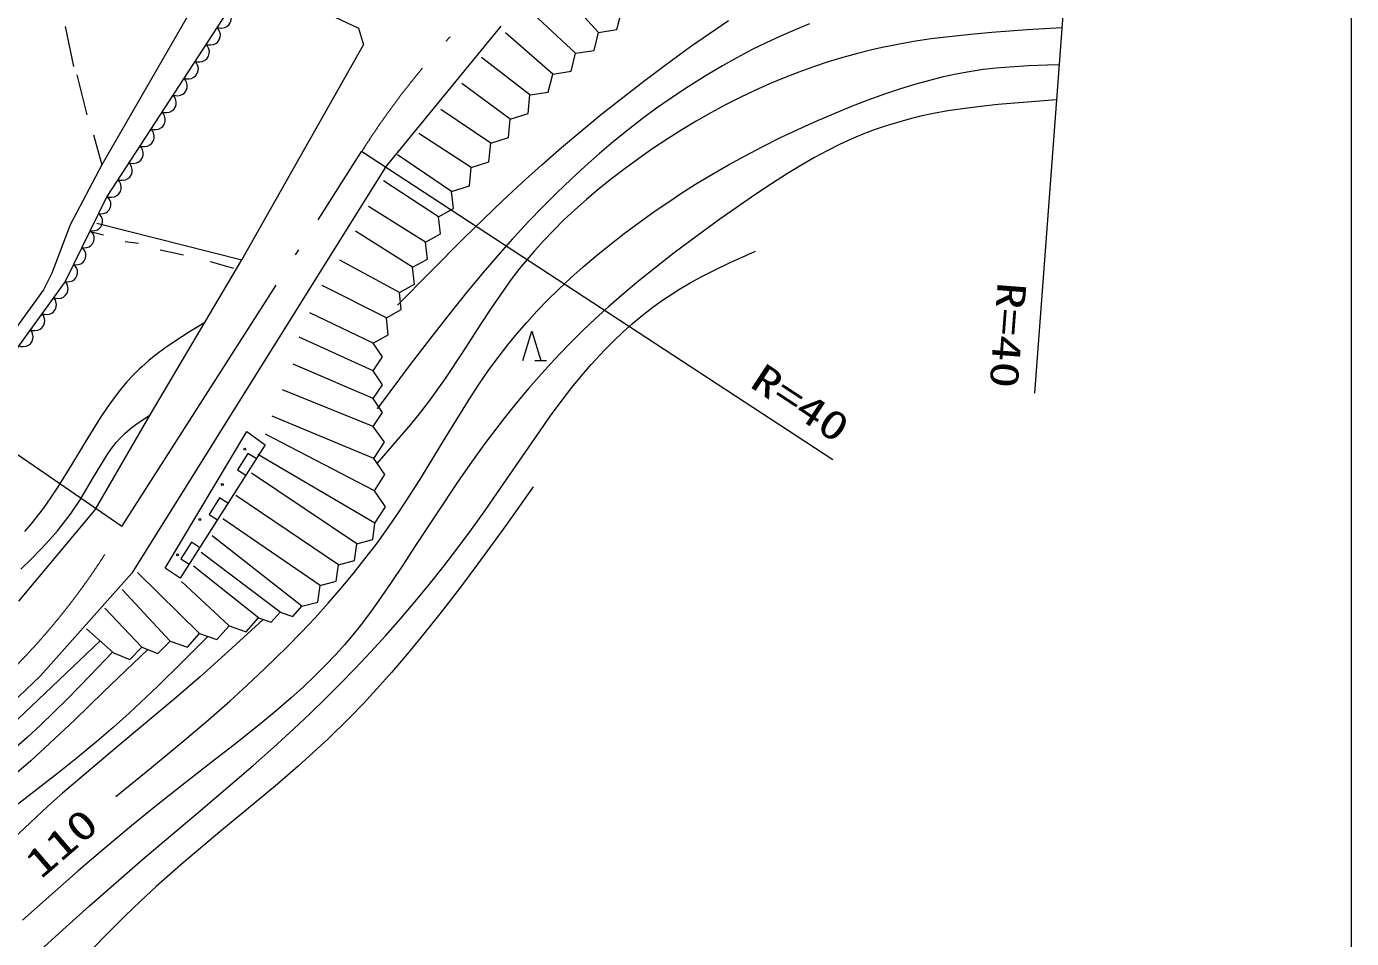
# Model space of a CAD drawing. Units: millimetres, scale not verified. Extents: x 40000 to 680000, y 20000 to 380000.
# Drawn here: x 511623 to 579000, y 239524 to 285874 of the extents above; entities that cross this region are included whole.
import ezdxf
from ezdxf.enums import TextEntityAlignment as Align

# ---------------------------------------------------------------- set-up
doc = ezdxf.new("R2010")
doc.units = ezdxf.units.MM
doc.header["$LTSCALE"] = 1000
doc.linetypes.add('USER1', pattern=[18.5, 14.557377, -1.819672, 0.303279, -1.819672])
for name, color, linetype, lineweight in [('M-BGD', 7, 'Continuous', 13), ('M-BMK-LINE', 2, 'Continuous', 13), ('M-TTL-BAND', 7, 'Continuous', 13)]:
    doc.layers.add(name, color=color, linetype=linetype, lineweight=lineweight)
doc.styles.add('ＭＳ ゴシック', font='')
doc.styles.get('ＭＳ ゴシック').set_extended_font_data('MS Gothic')

# ---------------------------------------------------------------- blocks, each defined once
blk = doc.blocks.new('BUHIN13')
at = {"color": 7, "linetype": 'Continuous', "lineweight": 13}
blk.add_line((751, 120), (772, 720), dxfattribs=at)
blk.add_lwpolyline([(730, -483), (-750, 26), (762, 431)], dxfattribs=at)
blk = doc.blocks.new('BUHIN3')
at = {"color": 7, "linetype": 'Continuous', "lineweight": 13}
blk.add_lwpolyline([(499.7, -17.4), (466.2, 98.8), (409.7, 198.3), (316.1, 311.7), (208.2, 375.5), (92.1, 417), (-62.8, 422.4), (-181.5, 389.1), (-293.6, 332.9), (-394.8, 226.4), (-455.7, 131), (-499.7, 17.4)], dxfattribs=at)
blk = doc.blocks.new('BUHIN10')
at = {"color": 7, "linetype": 'Continuous', "lineweight": 13}
blk.add_lwpolyline([(500, -17), (517, 482), (-482, 517), (-500, 17)], dxfattribs=at)

msp = doc.modelspace()

# ---------------------------------------------------------------- linework, layer by layer
at = {"layer": 'M-BGD'}
for p, q in [((522994, 288410), (515712, 277234)), ((522994, 288410), (528497, 285785)), ((540710, 285574), (538552, 287929)), ((520284, 287225), (515458, 278843)), ((539546, 284516), (537165, 286726)), ((541645, 285715), (541874, 286632)), ((513596, 285870), (514019, 283838)), ((528497, 285785), (528751, 284939)), ((529852, 278673), (535767, 285899)), ((540710, 285574), (541645, 285715)), ((538382, 283458), (535985, 285546)), ((540481, 284657), (540710, 285574)), ((522570, 274017), (528751, 284939)), ((539317, 283599), (539546, 284516)), ((539546, 284516), (540481, 284657)), ((537218, 282399), (534758, 284308)), ((514188, 283415), (514696, 281383)), ((536223, 281172), (533766, 282986)), ((538153, 282541), (538382, 283458)), ((538382, 283458), (539317, 283599)), ((537130, 281454), (537218, 282399)), ((537218, 282399), (538153, 282541)), ((535228, 279944), (532698, 281663)), ((536135, 280226), (536223, 281172)), ((536223, 281172), (537130, 281454)), ((515035, 280367), (515458, 278843)), ((534233, 278716), (531578, 280442)), ((535140, 278998), (535228, 279944)), ((535228, 279944), (536135, 280226)), ((533238, 277488), (530484, 279348)), ((534233, 278716), (535140, 278998)), ((515458, 278843), (513850, 275795)), ((529852, 278673), (516982, 258099)), ((534145, 277771), (534233, 278716)), ((532575, 276204), (529772, 278025)), ((533238, 277488), (534145, 277771)), ((515712, 277234), (513596, 272916)), ((533334, 276625), (533238, 277488)), ((531912, 274920), (529009, 276728)), ((532575, 276204), (533334, 276625)), ((513850, 275795), (512918, 273339)), ((515204, 275879), (522570, 274017)), ((532671, 275341), (532575, 276204)), ((514866, 275456), (515543, 275287)), ((516644, 274948), (517321, 274863)), ((531249, 273636), (528348, 275481)), ((531912, 274920), (532671, 275341)), ((532008, 274057), (531912, 274920)), ((518422, 274525), (519607, 274271)), ((517914, 266143), (522570, 274017)), ((520962, 273932), (522147, 273593)), ((530585, 272352), (527559, 274006)), ((531249, 273636), (532008, 274057)), ((531345, 272773), (531249, 273636)), ((513596, 272916), (507076, 263941)), ((512918, 273339), (512495, 272493)), ((512495, 272493), (508008, 266312)), ((529922, 271068), (526662, 272719)), ((530585, 272352), (531345, 272773)), ((530682, 271489), (530585, 272352)), ((529259, 269783), (526035, 271319)), ((529922, 271068), (530682, 271489)), ((530019, 270204), (529922, 271068)), ((529259, 269783), (530019, 270204)), ((529259, 268372), (525488, 270081)), ((529729, 269078), (529259, 269783)), ((529259, 268372), (529729, 269078)), ((529259, 266961), (525183, 268714)), ((529729, 267667), (529259, 268372)), ((529259, 266961), (529729, 267667)), ((529259, 265550), (524636, 267412)), ((529729, 266256), (529259, 266961)), ((515120, 261317), (517914, 266143)), ((529259, 265550), (529729, 266256)), ((529287, 263913), (524121, 266077)), ((529819, 264741), (529259, 265550)), ((518676, 258353), (522824, 265296)), ((522824, 265296), (523756, 264619)), ((522824, 265296), (523756, 264619)), ((529316, 262276), (523772, 265159)), ((523756, 264619), (519438, 257845)), ((529344, 260639), (523382, 264121)), ((529287, 263913), (529819, 264741)), ((529847, 263104), (529287, 263913)), ((528413, 259581), (523058, 263180)), ((529316, 262276), (529847, 263104)), ((529876, 261467), (529316, 262276)), ((527481, 258523), (522263, 262044)), ((529344, 260639), (529876, 261467)), ((511225, 256660), (515120, 261317)), ((526550, 257465), (521598, 260860)), ((529231, 259800), (529344, 260639)), ((525618, 256406), (521063, 259984)), ((528300, 258742), (528413, 259581)), ((528413, 259581), (529231, 259800)), ((524518, 256110), (520511, 259141)), ((527481, 258523), (528300, 258742)), ((512326, 252850), (516982, 258099)), ((520426, 255023), (517267, 258119)), ((519438, 257845), (518676, 258353)), ((519438, 257845), (518676, 258353)), ((523417, 255813), (520122, 258443)), ((527368, 257683), (527481, 258523)), ((521921, 255418), (519505, 257664)), ((526437, 256625), (526550, 257465)), ((526550, 257465), (527368, 257683)), ((518930, 254628), (516488, 257259)), ((517491, 254332), (515612, 256318)), ((524066, 255595), (524518, 256110)), ((524518, 256110), (525167, 255891)), ((525167, 255891), (525618, 256406)), ((525618, 256406), (526437, 256625)), ((521305, 254722), (521921, 255418)), ((521921, 255418), (522801, 255117)), ((522801, 255117), (523417, 255813)), ((523417, 255813), (524066, 255595)), ((516051, 254035), (514671, 255264)), ((519810, 254327), (520426, 255023)), ((520426, 255023), (521305, 254722)), ((516051, 254035), (516870, 253704)), ((516870, 253704), (517491, 254332)), ((517491, 254332), (518309, 254000)), ((518309, 254000), (518930, 254628)), ((518930, 254628), (519810, 254327)), ((512326, 252850), (509278, 249971)), ((509278, 249971), (512326, 252850))]:
    msp.add_line(p, q, dxfattribs=at)
for points in [[(564277, 285805), (562500, 285698), (560717, 285571), (559629, 285475), (558534, 285358), (557633, 285242), (556725, 285106), (555930, 284967), (555128, 284806), (554613, 284691), (553877, 284509), (553135, 284305), (552389, 284078), (551648, 283831), (550903, 283562), (550154, 283271), (549403, 282956), (548659, 282622), (547913, 282266), (547166, 281887), (546418, 281485), (545680, 281065), (544943, 280622), (544207, 280157), (543474, 279670), (542752, 279166), (542059, 278659), (541378, 278138), (540710, 277601), (540102, 277088), (539502, 276554), (538953, 276041), (538420, 275513), (537929, 275001), (537454, 274476), (536700, 273573), (536258, 272996), (535825, 272398), (535248, 271558), (534687, 270705), (533807, 269341), (532905, 267981), (532150, 266922), (531658, 266282), (531144, 265645), (529452, 263676)], [(551434, 286010), (550706, 285714), (549967, 285391), (549235, 285050), (548493, 284682), (547751, 284291), (547009, 283877), (546269, 283441), (545134, 282726), (544398, 282233), (543667, 281718), (542932, 281175), (542210, 280617), (541478, 280024), (540758, 279417), (540030, 278775), (539315, 278118), (538592, 277426), (537876, 276713), (537147, 275958), (536433, 275189), (536339, 275085), (535588, 274242), (534847, 273378), (534017, 272379), (533197, 271359), (532163, 270035), (531138, 268690), (529459, 266447)], [(530494, 271706), (532168, 273414), (533860, 275113), (535846, 277034), (536825, 277941), (537823, 278840), (538828, 279717), (539854, 280586), (540887, 281434), (541942, 282275), (543013, 283103), (544100, 283917), (545393, 284854), (546349, 285524), (547319, 286179)], [(516171, 246748), (517980, 248221), (519775, 249709), (520872, 250643), (521956, 251591), (522846, 252395), (523730, 253221), (524874, 254339), (525594, 255077), (526300, 255828), (526964, 256565), (527620, 257322), (528234, 258061), (528833, 258814), (529397, 259554), (529945, 260307), (530555, 261188), (531136, 262074), (531701, 262972), (532908, 264954), (534132, 266924), (534625, 267674), (535140, 268422), (535652, 269123), (536098, 269698), (536566, 270267), (537063, 270839), (537576, 271399), (538124, 271967), (538695, 272529), (539303, 273099), (539925, 273654), (540592, 274222), (541280, 274781), (542021, 275357), (542775, 275918), (543599, 276504), (544434, 277073), (544846, 277346), (545650, 277856), (546472, 278354), (547312, 278839), (548161, 279307), (549037, 279766), (549932, 280213), (550845, 280645), (551776, 281064), (553545, 281802), (554426, 282142), (555324, 282467), (556086, 282723), (556862, 282962), (557556, 283155), (558254, 283329), (558898, 283470), (559554, 283592), (560263, 283699), (560927, 283775), (561604, 283833), (562573, 283888), (563544, 283924), (564136, 283941)], [(564000, 282142), (562511, 282036), (561029, 281910), (560127, 281814), (559221, 281698), (558481, 281585), (557736, 281450), (557086, 281313), (556442, 281157), (555287, 280817), (554719, 280618), (554156, 280400), (553564, 280148), (552969, 279872), (552336, 279556), (551701, 279216), (551004, 278819), (550314, 278402), (549504, 277887), (548703, 277353), (546887, 276079), (545719, 275231), (544561, 274365), (543659, 273667), (542763, 272949), (541997, 272310), (541238, 271651), (540559, 271037), (539894, 270407), (539829, 270344), (539145, 269655), (538467, 268944), (537812, 268227), (537165, 267490), (536540, 266747), (535931, 265991), (534937, 264687), (534248, 263730), (533575, 262762), (532466, 261113), (531368, 259442), (530785, 258555), (530161, 257610), (529522, 256678), (529066, 256046), (528590, 255420), (528228, 254971), (527792, 254454), (527334, 253944), (526828, 253411), (526300, 252884), (525700, 252315), (525077, 251753), (524320, 251099), (523547, 250459), (522328, 249487), (521087, 248523), (519519, 247308), (518238, 246290), (516965, 245252), (515599, 244112), (514249, 242958), (511413, 240459)], [(512134, 238739), (513474, 239969), (514827, 241185), (517542, 243551), (520349, 245926), (523150, 248322), (524183, 249236), (525210, 250172), (526046, 250959), (526875, 251767), (527555, 252455), (528346, 253259), (529122, 254077), (529891, 254916), (530645, 255769), (531391, 256644), (532122, 257532), (532845, 258442), (533559, 259373), (534258, 260318), (534948, 261284), (535384, 261913), (536820, 264007), (538271, 266086), (538805, 266810), (539361, 267529), (539839, 268117), (540333, 268693), (541024, 269442), (541483, 269903), (541963, 270357), (542435, 270777), (542928, 271187), (543410, 271563), (543912, 271928), (544831, 272532), (545372, 272850), (545924, 273151), (546636, 273513), (547366, 273861), (548696, 274465)], [(520717, 270841), (519914, 270351), (519126, 269847), (518656, 269524), (518200, 269186), (517837, 268894), (517480, 268581), (517358, 268466), (517036, 268145), (516729, 267808), (516403, 267420), (516086, 267010), (515723, 266505), (515370, 265978), (514601, 264741), (513916, 263598), (513219, 262473), (512850, 261916), (512466, 261372), (511849, 260585), (511519, 260204)], [(511327, 258288), (511861, 258803), (512387, 259339), (512808, 259795), (513214, 260263), (513560, 260692), (513896, 261141), (514358, 261825), (515030, 262972), (515721, 264109), (515945, 264425), (516183, 264727), (516399, 264970), (516630, 265198), (516644, 265211), (516906, 265436), (517190, 265653), (517914, 266143)], [(537395, 262482), (535995, 260522), (534579, 258573), (533688, 257379), (532780, 256197), (532446, 255772), (531682, 254820), (530902, 253880), (530184, 253045), (529445, 252216), (528751, 251468), (528043, 250734), (526960, 249669), (526207, 248969), (525440, 248283), (524380, 247369), (523307, 246470), (521455, 244942), (519609, 243393), (518208, 242158), (517418, 241424), (516642, 240676), (515779, 239815), (514931, 238940)], [(523649, 255735), (522060, 254275), (520450, 252824), (519239, 251765), (516338, 249344), (513451, 246908), (512699, 246237), (511819, 245423), (510946, 244588), (508644, 242312), (506320, 240043), (505868, 239619), (504945, 238777), (504001, 237943), (502513, 236667), (501004, 235400), (499363, 234025), (497736, 232635), (496397, 231449), (495442, 230569), (494493, 229667), (493357, 228557), (492234, 227431), (489224, 224330)], [(520849, 254878), (519573, 253595), (518283, 252327), (516842, 250975), (516028, 250252), (515202, 249544), (514209, 248723), (513195, 247911), (511687, 246738), (510158, 245574), (508218, 244106), (506292, 242623), (506166, 242524), (504883, 241503), (503605, 240460), (501995, 239115)], [(515998, 254083), (514863, 252888), (513707, 251701), (512342, 250371), (511649, 249736), (510942, 249115), (510214, 248503), (509465, 247900), (508695, 247307), (507914, 246729), (507113, 246162), (506292, 245606), (504926, 244732), (503933, 244133), (502921, 243547), (500497, 242187), (498073, 240805), (497781, 240632), (496909, 240101), (496048, 239554), (495214, 239001)], [(517795, 254209), (515540, 252064), (514058, 250628), (512563, 249208), (511846, 248555), (511117, 247918), (510085, 247072), (509443, 246583), (508782, 246103), (507995, 245560), (507195, 245033), (506053, 244312), (504891, 243601), (502333, 242053), (501206, 241341), (500091, 240612), (499071, 239923), (498062, 239217)], [(515367, 254644), (510829, 250339), (509840, 249399), (508829, 248466), (508223, 247933), (507598, 247410), (507072, 246994), (506535, 246595), (506053, 246261), (505561, 245944), (505101, 245671), (504623, 245411), (504508, 245352), (504017, 245116), (503507, 244893), (502876, 244642), (502236, 244410), (500515, 243843)]]:
    msp.add_lwpolyline(points, dxfattribs=at)
for centre in [(522720, 264390), (521580, 262601), (520440, 260813), (519300, 259024)]:
    msp.add_circle(centre, 50, dxfattribs=at)
at = {"layer": 'M-BMK-LINE'}
for p, q in [((567758, 331805), (562872, 267243)), ((552627, 263857), (528666, 279520)), ((516474, 260470), (496085, 274425))]:
    msp.add_line(p, q, dxfattribs=at)
at = {"layer": 'M-BMK-LINE', "linetype": 'USER1'}
msp.add_line((516474, 260470), (528666, 279520), dxfattribs=at)
for centre, radius, start, end in [((562455, 258112), 40000, 87.13751, 147.64166), ((486137, 277925), 35000, 273.23283, 330.08501)]:
    msp.add_arc(centre, radius, start, end, dxfattribs=at)
at = {"layer": 'M-TTL-BAND'}
msp.add_line((579000, 20000), (579000, 370000), dxfattribs=at)

# ---------------------------------------------------------------- block references
at = {"layer": 'M-BGD'}
for p, xscale, yscale, rotation in [((521594, 286261), 1.026081, 1.026081, 238.91281), ((521033, 285401), 1.026081, 1.026081, 238.91281), ((520473, 284542), 1.026081, 1.026081, 238.91281), ((519913, 283682), 1.026081, 1.026081, 238.91281), ((519353, 282822), 1.026081, 1.026081, 238.91281), ((518793, 281963), 1.026081, 1.026081, 238.91281), ((518233, 281103), 1.026081, 1.026081, 238.91281), ((517673, 280243), 1.026081, 1.026081, 238.91281), ((517112, 279384), 1.026081, 1.026081, 238.91281), ((516552, 278524), 1.026081, 1.026081, 238.91281), ((515992, 277664), 1.026081, 1.026081, 238.91281), ((515500, 276803), 0.9617201, 0.9617201, 245.89305), ((515077, 275939), 0.9617201, 0.9617201, 245.89305), ((514654, 275075), 0.9617201, 0.9617201, 245.89305), ((514231, 274212), 0.9617201, 0.9617201, 245.89305), ((513808, 273348), 0.9617201, 0.9617201, 245.89305), ((513300, 272508), 1.008479, 1.008479, 236.00313), ((512707, 271693), 1.008479, 1.008479, 236.00313), ((512114, 270877), 1.008479, 1.008479, 236.00313), ((511521, 270061), 1.008479, 1.008479, 236.00313)]:
    msp.add_blockref('BUHIN3', p, dxfattribs=dict(at, xscale=xscale, yscale=yscale, rotation=rotation))
for name, p, rotation in [('BUHIN13', (537326, 269647), 272), ('BUHIN10', (523036, 263490), 59.48494), ('BUHIN10', (521597, 261232), 59.48494), ('BUHIN10', (520158, 258974), 59.48494)]:
    msp.add_blockref(name, p, dxfattribs=dict(at, rotation=rotation))

# ---------------------------------------------------------------- texts
at = {"layer": 'M-BGD', "style": 'ＭＳ ゴシック', "width": 1.35}
for s, rotation, p in [('R=40', 265.6, (560574, 272954)), ('R=40', 326.8, (548089, 267231)), ('110', 40.8, (512635, 242172))]:
    msp.add_text(s, height=1466, rotation=rotation, dxfattribs=at).set_placement(p, align=Align.BOTTOM_LEFT)

doc.saveas('drawing.dxf')
